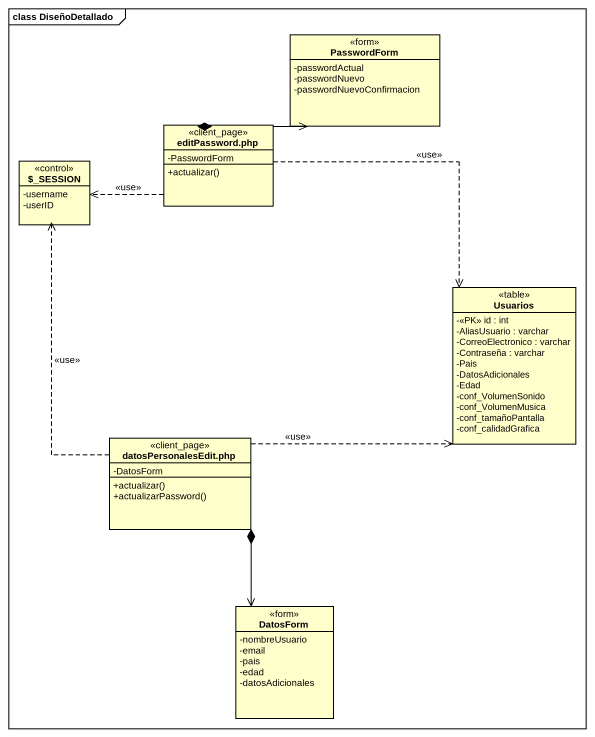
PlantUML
@startuml
mainframe class DiseñoDetallado
hide circle
hide empty members
skinparam classAttributeIconSize 0
class PasswordForm <<form>> {
  -passwordActual
  -passwordNuevo
  -passwordNuevoConfirmacion
}
class "editPassword.php" as editPassword_php <<client_page>> {
  -PasswordForm
  +actualizar()
}
class "~$_SESSION" as SESSION <<control>> {
  -username
  -userID
}
class Usuarios <<table>> {
  -<<PK>> id : int
  -AliasUsuario : varchar
  -CorreoElectronico : varchar
  -Contraseña : varchar
  -Pais
  -DatosAdicionales
  -Edad
  -conf_VolumenSonido
  -conf_VolumenMusica
  -conf_tamañoPantalla
  -conf_calidadGrafica
}
class "datosPersonalesEdit.php" as datosPersonalesEdit_php <<client_page>> {
  -DatosForm
  +actualizar()
  +actualizarPassword()
}
class DatosForm <<form>> {
  -nombreUsuario
  -email
  -pais
  -edad
  -datosAdicionales
}
editPassword_php *-right-> PasswordForm
editPassword_php .left.> SESSION : <<use>>
editPassword_php ..> Usuarios : <<use>>
datosPersonalesEdit_php .up.> SESSION : <<use>>
datosPersonalesEdit_php .right.> Usuarios : <<use>>
datosPersonalesEdit_php *--> DatosForm
@enduml
